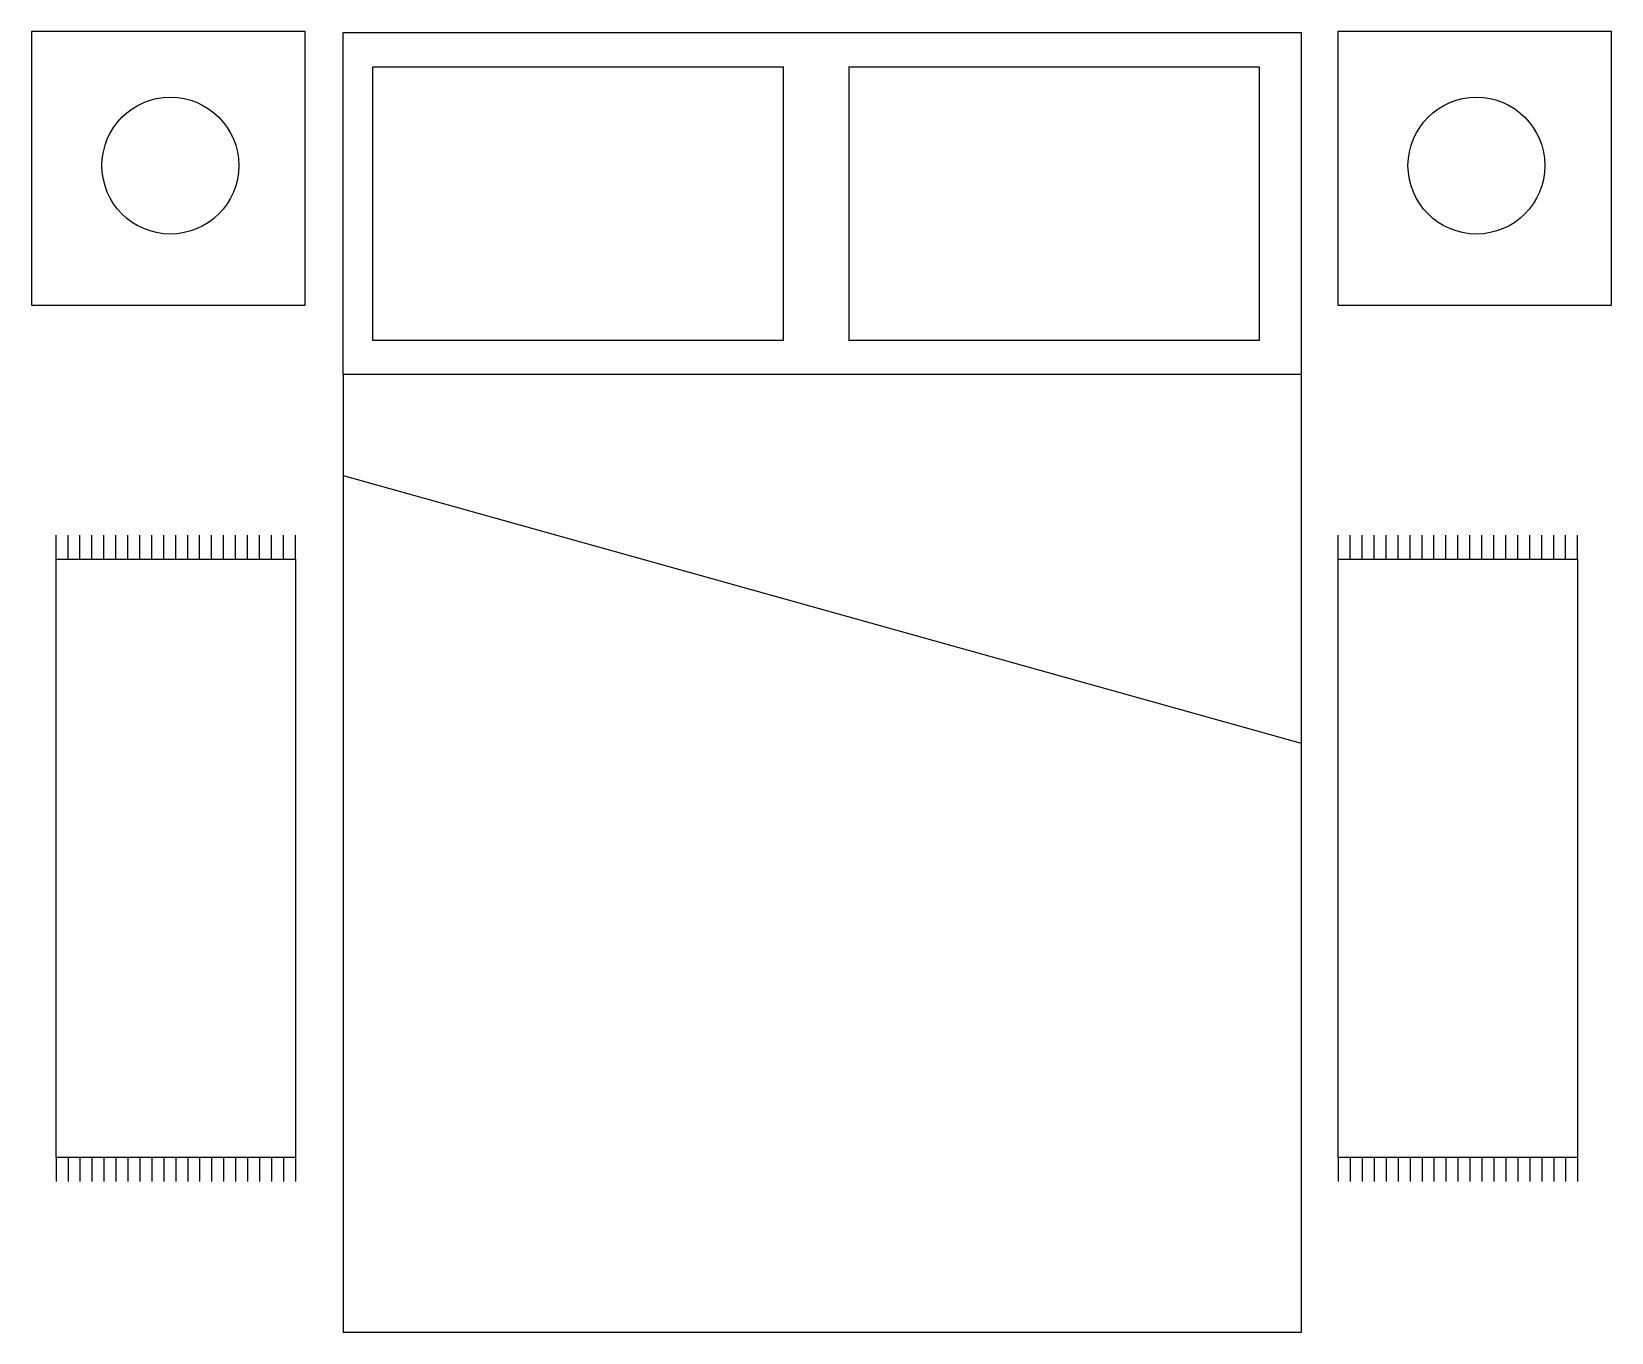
# Model space of a CAD drawing. Extents: x -1.16 to 1.15, y -1.9 to 0.
import ezdxf

# ---------------------------------------------------------------- set-up
doc = ezdxf.new("R2010")
doc.units = 0
doc.header["$MEASUREMENT"] = 0
doc.layers.add('A-MOBILIA', color=2, linetype='CONTINUOUS')

msp = doc.modelspace()

# ---------------------------------------------------------------- linework, layer by layer
at = {"layer": 'A-MOBILIA'}
for p, q in [((-0.7, 0), (0.7, 0)), ((-0.7, -0.5), (-0.7, 0)), ((0.7, 0), (0.7, -0.5)), ((-0.6563, -0.45), (-0.6563, -0.05)), ((-0.6563, -0.05), (-0.0563, -0.05)), ((-0.0563, -0.45), (-0.0563, -0.05)), ((0.0389, -0.05), (0.6389, -0.05)), ((0.0389, -0.05), (0.0389, -0.45)), ((0.6389, -0.05), (0.6389, -0.45)), ((-0.0563, -0.45), (-0.6563, -0.45)), ((0.6389, -0.45), (0.0389, -0.45)), ((0.7, -0.5), (-0.7, -0.5)), ((-0.7, -0.5), (-0.7, -1.9)), ((0.7, -0.5), (0.7, -1.9)), ((-0.7, -0.6476), (0.7, -1.0387)), ((-1.1195, -0.7697), (-1.1195, -0.7347)), ((-1.102, -0.7697), (-1.102, -0.7347)), ((-1.0845, -0.7697), (-1.0845, -0.7347)), ((-1.067, -0.7697), (-1.067, -0.7347)), ((-1.0495, -0.7697), (-1.0495, -0.7347)), ((-1.032, -0.7697), (-1.032, -0.7347)), ((-1.0145, -0.7697), (-1.0145, -0.7347)), ((-0.997, -0.7697), (-0.997, -0.7347)), ((-0.9796, -0.7697), (-0.9796, -0.7347)), ((-0.9621, -0.7697), (-0.9621, -0.7347)), ((-0.9446, -0.7697), (-0.9446, -0.7347)), ((-0.9271, -0.7697), (-0.9271, -0.7347)), ((-0.9096, -0.7697), (-0.9096, -0.7347)), ((-0.8921, -0.7697), (-0.8921, -0.7347)), ((-0.8746, -0.7697), (-0.8746, -0.7347)), ((-0.8571, -0.7697), (-0.8571, -0.7347)), ((-0.8396, -0.7697), (-0.8396, -0.7347)), ((-0.8221, -0.7697), (-0.8221, -0.7347)), ((-0.8046, -0.7697), (-0.8046, -0.7347)), ((-0.7871, -0.7697), (-0.7871, -0.7347)), ((-0.7697, -0.7697), (-0.7697, -0.7347)), ((0.7543, -0.7697), (0.7543, -0.7347)), ((0.7718, -0.7697), (0.7718, -0.7347)), ((0.7893, -0.7697), (0.7893, -0.7347)), ((0.8068, -0.7697), (0.8068, -0.7347)), ((0.8243, -0.7697), (0.8243, -0.7347)), ((0.8418, -0.7697), (0.8418, -0.7347)), ((0.8593, -0.7697), (0.8593, -0.7347)), ((0.8768, -0.7697), (0.8768, -0.7347)), ((0.8943, -0.7697), (0.8943, -0.7347)), ((0.9118, -0.7697), (0.9118, -0.7347)), ((0.9293, -0.7697), (0.9293, -0.7347)), ((0.9467, -0.7697), (0.9467, -0.7347)), ((0.9642, -0.7697), (0.9642, -0.7347)), ((0.9817, -0.7697), (0.9817, -0.7347)), ((0.9992, -0.7697), (0.9992, -0.7347)), ((1.0167, -0.7697), (1.0167, -0.7347)), ((1.0342, -0.7697), (1.0342, -0.7347)), ((1.0517, -0.7697), (1.0517, -0.7347)), ((1.0692, -0.7697), (1.0692, -0.7347)), ((1.0867, -0.7697), (1.0867, -0.7347)), ((1.1042, -0.7697), (1.1042, -0.7347)), ((-1.1195, -1.6443), (-1.1195, -1.6792)), ((-1.102, -1.6443), (-1.102, -1.6792)), ((-1.0845, -1.6443), (-1.0845, -1.6792)), ((-1.067, -1.6443), (-1.067, -1.6792)), ((-1.0495, -1.6443), (-1.0495, -1.6792)), ((-1.032, -1.6443), (-1.032, -1.6792)), ((-1.0145, -1.6443), (-1.0145, -1.6792)), ((-0.997, -1.6443), (-0.997, -1.6792)), ((-0.9796, -1.6443), (-0.9796, -1.6792)), ((-0.9621, -1.6443), (-0.9621, -1.6792)), ((-0.9446, -1.6443), (-0.9446, -1.6792)), ((-0.9271, -1.6443), (-0.9271, -1.6792)), ((-0.9096, -1.6443), (-0.9096, -1.6792)), ((-0.8921, -1.6443), (-0.8921, -1.6792)), ((-0.8746, -1.6443), (-0.8746, -1.6792)), ((-0.8571, -1.6443), (-0.8571, -1.6792)), ((-0.8396, -1.6443), (-0.8396, -1.6792)), ((-0.8221, -1.6443), (-0.8221, -1.6792)), ((-0.8046, -1.6443), (-0.8046, -1.6792)), ((-0.7871, -1.6443), (-0.7871, -1.6792)), ((-0.7697, -1.6443), (-0.7697, -1.6792)), ((0.7543, -1.6443), (0.7543, -1.6792)), ((0.7718, -1.6443), (0.7718, -1.6792)), ((0.7893, -1.6443), (0.7893, -1.6792)), ((0.8068, -1.6443), (0.8068, -1.6792)), ((0.8243, -1.6443), (0.8243, -1.6792)), ((0.8418, -1.6443), (0.8418, -1.6792)), ((0.8593, -1.6443), (0.8593, -1.6792)), ((0.8768, -1.6443), (0.8768, -1.6792)), ((0.8943, -1.6443), (0.8943, -1.6792)), ((0.9118, -1.6443), (0.9118, -1.6792)), ((0.9293, -1.6443), (0.9293, -1.6792)), ((0.9467, -1.6443), (0.9467, -1.6792)), ((0.9642, -1.6443), (0.9642, -1.6792)), ((0.9817, -1.6443), (0.9817, -1.6792)), ((0.9992, -1.6443), (0.9992, -1.6792)), ((1.0167, -1.6443), (1.0167, -1.6792)), ((1.0342, -1.6443), (1.0342, -1.6792)), ((1.0517, -1.6443), (1.0517, -1.6792)), ((1.0692, -1.6443), (1.0692, -1.6792)), ((1.0867, -1.6443), (1.0867, -1.6792)), ((1.1042, -1.6443), (1.1042, -1.6792)), ((0.7, -1.9), (-0.7, -1.9))]:
    msp.add_line(p, q, dxfattribs=at)
for points in [[(-1.1552, 0.0014), (-1.1552, -0.3986), (-0.7552, -0.3986), (-0.7552, 0.0014)], [(0.7536, 0.0014), (0.7536, -0.3986), (1.1536, -0.3986), (1.1536, 0.0014)], [(-1.1195, -0.7697), (-0.7697, -0.7697), (-0.7697, -1.6443), (-1.1195, -1.6443)], [(0.7543, -0.7697), (1.1042, -0.7697), (1.1042, -1.6443), (0.7543, -1.6443)]]:
    msp.add_lwpolyline(points, close=True, dxfattribs=at)
for centre in [(-0.9524, -0.1945), (0.9563, -0.1945)]:
    msp.add_circle(centre, 0.1, dxfattribs=at)

doc.saveas('drawing.dxf')
